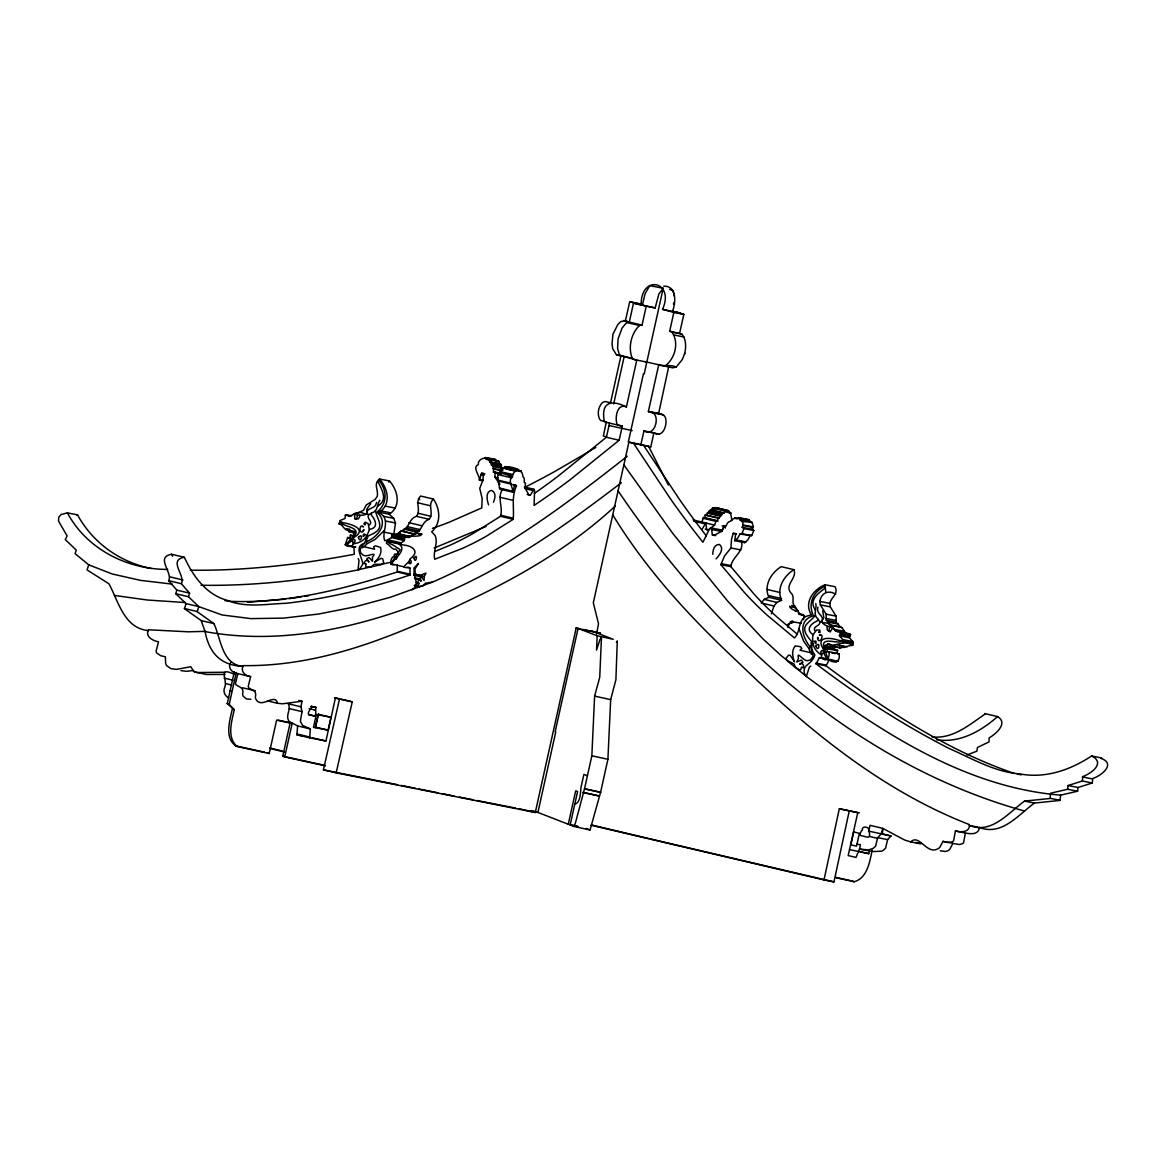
<?xml version="1.0" encoding="UTF-8"?>
<svg xmlns="http://www.w3.org/2000/svg" width="1166" height="1166" viewBox="0 0 1166 1166"><rect width="100%" height="100%" fill="white"/><g stroke="black" fill="none" stroke-linecap="round" stroke-linejoin="round"><path stroke-width="1.5" d="M334.467 697.705L339.539 698.828L323.434 769.852L336.172 772.869L352.263 701.845L335.385 698.113L325.941 741.008L309.675 737.83L310.345 728.939L302.519 725.398L300.347 721.215L302.052 711.639L300.915 706.771L302.009 701.247L282.42 703.798L277.552 703.287C275.103 692.385 261.723 709.263 256.068 699.469A8.133 4.985 -76.6 0 1 255.325 697.37C256.943 690.68 253.284 690.826 248.766 687.853A4.373 2.682 -76.6 0 1 248.256 686.22L250.632 676.644L237.893 673.627L235.517 683.189A4.373 2.682 -76.6 0 0 236.028 684.821C240.546 687.794 244.204 687.663 242.586 694.338A8.133 4.985 -76.6 0 0 243.344 696.437L246.551 698.988L250.85 699.279M499.893 484.269L494.894 477.127L495.171 472.201C492.096 471.968 494.355 468.513 492.795 465.934C490.332 464.491 490.653 459.273 487.388 459.579A3.163 2.492 -78.9 0 1 486.062 458.938C484.371 456.635 477.404 459.929 478.308 464.651C471.764 467.114 479.955 475.451 479.401 480.1L482.724 480.742M1100.923 758.337C1116.008 763.599 1102.162 775.361 1092.746 778.509L1092.309 782.969L1078.04 787.487L1077.603 791.218L1060.623 795.139L1060.011 800.43L1034.446 803.068C1018.253 814.888 1001.754 836.255 979.367 827.423C978.347 838.587 961.586 831.547 955.435 830.964L953.613 840.657A4.373 3.454 -78.9 0 1 952.214 841.881L947.535 842.479L942.973 841.371L939.854 847.245A8.133 6.428 -78.9 0 1 937.945 848.761C926.693 855.217 919.289 833.311 910.69 841.91L904.67 840.03L882.749 828.37L870.025 825.309L868.743 831.125L891.013 835.978L887.618 839.607L885.577 848.192L883.58 850.043A46.319 36.583 -78.9 0 1 881.788 851.122L873.8 851.574L859.473 849.139L858.511 852.084M965.404 832.918L963.582 842.61A4.373 3.454 -78.9 0 1 962.183 843.834L959.137 844.519L953.555 843.528M719.276 517.937L717.906 518.083L717.702 521.085L704.964 518.054L705.168 515.051L719.276 517.937C720.821 515.314 723.882 511.276 726.374 511.816A3.163 1.938 -76.6 0 0 727.54 511.714C730.98 509.95 731.519 517.733 731.694 520.575M348.955 530.239C343.766 530.719 343.445 524.685 338.942 523.767L340.472 520.313L345.063 518.476L345.369 515.124L346.652 514.862C351.097 518.258 353.692 512.268 357.758 512.792L363.515 510.387L366.197 505.024L375.321 499.267L377.245 496.352C378.702 489.968 373.003 484.079 379.489 478.993C388.103 488.583 391.441 504.47 379.227 512.268L383.701 516.363C388.584 524.132 381.705 532.527 384.707 540.703L388.205 539.945M379.227 512.268L389.196 514.221L393.671 518.316L395.493 522.966L393.875 534.086L383.92 532.133M750.306 522.091C752.988 521.683 753.848 527.338 752.201 529.247L753.79 530.515L751.691 535.602L739.9 534.086L737.772 538.036L734.74 540.703L735.717 533.634L733.225 533.328L731.519 539.26L730.936 547.976L724.465 556.065L720.894 564.694L744.258 592.328A448.065 353.968 -78.9 0 0 767.126 615.138L794.44 637.962C800.619 631.899 797.879 621.376 805.589 616.508L811.332 614.846C803.709 602.647 813.066 589.588 825.12 584.764L835.089 586.717C838.806 594.092 831.212 596.977 829.798 603.361L830.309 606.845L836.095 616.144L836.241 622.178L840.409 626.944C844.315 628.299 844.038 634.829 849.533 633.808L850.582 634.625L849.431 637.787L852.798 641.519L852.725 645.308C843.441 639.026 834.594 647.902 828.793 644.128L824.712 645.57L824.697 648.733L837.64 650.322L836.911 653.266M842.756 643.355L842.829 639.566L839.462 635.834L840.613 632.686L839.564 631.855C834.069 632.876 834.346 626.346 830.44 624.991L826.286 620.225L826.126 614.19L820.339 604.892L819.844 601.408C821.155 593.115 828.195 589.53 835.701 594.223M1101.681 757.973L1091.58 755.976C1070.417 769.983 1045.538 778.728 1019.9 773.933C994.525 772.052 972.021 758.454 949.168 748.528C902.324 724.48 857.972 695.781 816.098 663.891L819.377 657.668L826.067 658.542M1014.26 773.422C945.495 749.796 884.076 708.928 826.067 665.844L829.347 659.621L831.052 659.519M741.489 541.213C744.302 551.97 731.942 556.852 730.863 566.632L754.227 594.281A448.065 353.968 -78.9 0 0 777.095 617.091L797.325 634.26M371.371 513.346L371.356 513.74A8.249 6.515 -78.9 0 0 371.458 515.328C375.379 519.584 378.761 527.79 370.118 529.233A5.16 4.081 -78.9 0 0 369.491 529.699M413.668 574.284L420.095 575.348L426.013 573.089L424.235 576.47L424.089 580.493L421.553 577.01L413.595 575.115M555.162 731.767L578.074 628.401L597.152 635.776L596.526 650.176L599.907 639.682L601.233 637.379L601.437 638.196L599.732 677.286L594.616 696.117L591.847 755.772L584.56 788.682L575.348 823.269L574.007 826.461L570.159 824.974L577.578 791.568L575.683 790.84L568.265 824.245L577.899 826.359M574.007 826.461L590.069 829.988L600.621 792.195L607.909 759.285L610.663 699.644L615.896 679.763L617.295 640.906L616.391 642.175M821.36 656.793L821.622 655.773A4.649 3.673 -78.9 0 1 821.899 655.263C815.457 651.342 812.061 645.847 812.687 638.239A7.083 5.597 -78.9 0 1 813.183 634.61L816.579 630.019L819.829 630.048L820.106 632.468L818.561 632.424L819.1 631.535M434.86 551.474L449.493 545.44A448.065 274.564 -76.6 0 0 473.906 532.993L500.491 516.29C503.391 507.195 496.701 497.503 502.663 489.006M394.283 564.65C387.666 566.574 391.922 554.535 394.283 557.115C393.423 550.541 398.102 557.523 398.131 551.984L395.842 549.157C392.097 550.163 390.727 545.732 386.456 543.254L387.826 539.756L391.557 537.584L391.951 534.261L396.484 534.392L404.252 529.175C409.514 526.478 409.587 518.272 416.437 516.29C421.553 510.008 414.294 501.89 420.678 496.031L433.417 499.063C440.311 509.178 441.302 523.286 431.682 531.783L435.049 535.442C438.576 543.283 432.673 551.197 434.729 559.257L462.232 548.457A448.065 274.564 -76.6 0 0 486.645 536.01L513.229 519.307C514.25 507.91 511.32 496.891 516.451 485.96L514.614 485.304L512.632 492.169L499.893 489.152C497.94 478.643 492.431 467.581 512.472 477.083C511.757 472.915 517.515 468.659 518.885 470.845A3.163 1.938 -76.6 0 0 519.905 471.385C521.829 471.006 522.762 474.62 522.907 476.705C525.983 478.177 522.528 483.161 525.502 483.161L525.05 488.015L528.694 494.617L530.297 495.244L533.97 489.268L534.567 490.449L534.101 505.388A1074.28 658.309 -76.6 0 0 570.189 479.678L619.146 440.267L622.294 426.129L605.11 422.048A7.156 4.387 -76.6 0 1 604.207 420.751C601.058 402.824 610.314 399.02 626.419 406.905L636.796 360.105L619.496 355.28L617.601 348.459L618.024 339.437A20.259 12.418 -76.6 0 1 618.242 338.49L622.134 327.952L626.725 322.486L628.984 322.035L642.043 325.11L646.241 306.177L655.161 307.926L658.848 294.051L663.192 288.279L644.186 373.965M793.9 569.664C783.61 576.179 776.294 588.48 781.584 600.315L776.95 602.414L773.947 605.999L761.209 602.982L764.211 599.382L768.846 597.284C763.555 585.449 770.872 573.162 781.162 566.647L793.9 569.664C797.471 578.292 784.266 584.516 790.752 592.794C795.62 596.307 790.665 602.968 794.877 606.218L799.774 613.914L804.001 615.502L803.432 619.627M355.79 546.985C337.951 545.542 350.135 545.324 353.415 537.788C368.106 529.335 351.549 523.986 343.227 522.747A113.86 89.942 -78.9 0 1 339.976 521.246L339.7 521.1M366.853 513.608C364.113 516.392 357.146 514.978 354.07 514.279A8.264 6.53 -78.9 0 1 354.974 513.885L360.79 512.355L365.089 513.885A3.294 2.594 -78.9 0 0 366.853 513.608L367.159 513.39M706.305 535.821A1075.548 849.693 -78.9 0 1 680.128 500.374L643.472 445.208L628.897 442.162L612.748 514.833C646.168 569.795 690.228 617.441 737.014 661.224C805.24 727.263 879.878 789.834 969.383 824.595L969.398 825.47C991.785 834.302 1008.284 812.935 1024.477 801.115L1050.041 798.477L1050.668 793.186L1067.633 789.265L1077.603 791.218M502.896 469.373L501.467 467.289L491.498 465.336M499.733 474.052C499.354 471.895 501.701 466.968 503.727 468.193M229.017 601.277C286.399 603.871 343.023 589.413 397.227 571.996L397.3 565.073M627.235 456.227C566.53 504.047 503.77 551.329 432.455 582.111L390.304 597.298L354.858 606.874L318.814 614.001L283.688 618.111L250.981 618.621L222.181 614.992L198.774 606.611L188.484 596.73L189.577 593.159L176.838 590.127L168.647 580.683C173.151 572.754 154.976 557.217 171.533 554.258L184.374 557.304C193.148 576.281 206.061 594.558 227.341 600.373C245.837 608.127 266.562 603.901 285.918 603.303C328.171 598.537 369.695 588.509 409.966 575.013L410.038 568.09L408.887 567.376C397.387 568.775 410.126 563.076 410.038 558.908C420.941 551.139 411.627 545.382 402.649 544.945A113.86 69.771 -76.6 0 1 400.127 543.72L387.185 540.587M753.79 530.515L743.821 528.562L742.232 527.294C745.03 523.417 740.162 517.383 737.655 518.651A3.163 2.492 -78.9 0 1 736.198 518.637C733.414 516.873 731.461 521.741 728.648 521.916C726.141 523.563 726.739 527.688 723.867 526.493L722.045 531.04L714.539 535.223L712.353 535.005L711.654 529.524L710.881 527.906L709.613 528.679L702.938 542.248A1075.548 849.693 -78.9 0 1 670.159 498.421L633.517 443.255M815.384 615.327C808.3 624.204 798.608 625.588 809.67 639.172A48.127 38.026 -78.9 0 1 810.705 640.44L811.857 642.16M811.434 654.359L809.306 649.681L811.521 644.142L811.04 642.626L812.615 643.778C810.472 648.136 812.425 651.342 814.874 654.957C813.664 659.533 810.006 662.856 806.318 665.597C803.432 668.118 803.359 673.35 805.91 676.105C880.84 731.811 964.85 787.342 1060.623 795.139M309.675 737.83L296.936 734.799L297.607 725.922L289.037 721.36A46.319 28.378 -76.6 0 1 288.191 719.699C286.005 714.539 291.398 708.928 288.177 703.754L300.915 706.771M391.31 564.023C394.341 558.499 408.26 549.142 398.408 543.837M400.317 533.343C398.626 536.87 429.948 537.38 418.623 533.328M787.954 627.57L789.076 623.795L792.472 622.79L792.938 621.289M400.71 530.967L413.449 533.984L416.991 532.206C422.252 529.495 422.325 521.289 429.175 519.307C434.291 513.04 427.033 504.907 433.417 499.063M1067.633 789.265L1068.071 785.534L1082.354 781.016L1092.309 782.969M479.401 480.1L481.5 473.279L483.409 473.338L482.899 480.246L479.751 488.35L482.17 498.552L481.762 507.924L449.085 522.266A448.065 353.968 -78.9 0 1 432.411 528.315M512.472 477.083C507.093 480.13 513.39 487.505 512.632 492.169M489.458 461.736L500.71 464.185L501.467 467.289M743.821 528.562L742.319 533.11L739.9 534.086M843.193 640.615L842.887 640.615A113.86 89.942 -78.9 0 1 839.331 640.498C830.323 637.379 814.291 635.776 823.998 650.162C822.496 660.306 841.575 668.861 839.097 653.718L829.128 651.765C829.624 657.449 827.364 663.148 821.083 657.566M882.749 828.37L881.35 833.836L877.663 837.654L875.608 846.239L873.013 848.469L868.583 849.854L859.473 849.139L860.45 844.84L857.025 844.024L859.371 833.34L853.716 831.941L850.859 844.796L856.529 846.181L857.025 844.024M234.614 674.487C216.963 665.932 227.88 680.084 224.732 687.24C222.764 691.278 224.863 696.044 228.711 697.968M712.776 554.273C712.79 550.133 714.219 544.201 719.451 544.464C724.713 548.545 719.247 555.584 716.07 558.864M353.735 535.733L350.412 535.077L349.669 538.736L347.657 537.482L345.223 544.741L354.624 547.131M605.897 436.725L603.347 436.011L606.32 421.932L600.884 420.518A7.171 5.67 -78.9 0 1 599.601 419.09C597.123 413.915 598.26 407.138 602.093 402.911A7.025 5.553 -78.9 0 1 604.017 401.833A7.521 5.947 -78.9 0 1 605.635 401.57L610.561 402.736L620.924 355.936L616.435 354.726L612.675 348.678L612.019 343.751L612.952 334.132L617.951 324.323L620.851 321.568L625.442 320.679L629.713 301.746L641.14 304.37C641.14 273.631 675.172 281.589 662.521 309.34L673.846 312.43L669.692 331.173L681.775 334.015C686.439 339.423 686.118 347.337 684.617 353.983M771.353 613.841L773.947 605.999M706.538 514.906C710.546 507.939 715.37 505.767 725.383 510.985M590.973 825.222L823.998 879.936L839.331 808.752L859.357 812.862M823.998 879.936L833.967 881.89L849.3 810.705M315.461 727.701L318.493 713.971M612.748 514.833L593.319 602.807L598.522 623.81L596.526 634.013M673.467 304.034L673.729 302.869M176.838 590.127L175.745 593.713L186.05 603.594L198.774 606.611L197.229 611.713L213.961 623.621C221.015 639.026 221.919 664.518 243.009 666.413L243.344 665.626C322.064 666.631 396.236 635.703 465.802 601.933C519.468 576.762 571.617 546.592 615.24 506.073M325.445 765.858L284.723 756.938L292.141 723.518L276.619 720.122L269.215 753.528L237.106 746.502C226.539 737.422 231.728 721.229 234.279 709.73L227.283 703.579L234.337 671.703M234.279 709.73L229.236 704.337L236.304 672.461M232.326 708.972C229.862 719.99 223.712 739.521 237.106 746.502M284.723 756.938L282.77 756.18L290.174 722.76L278.106 720.122M315.986 707.398L311.366 706.523L310.681 709.19A4.985 3.046 -76.6 0 0 309.85 709.817L308.494 712.441A3.717 2.274 -76.6 0 0 308.422 713.869L308.917 714.875L315.009 716.07A9.955 6.107 -76.6 0 0 315.549 714.831L315.811 711.42A10.683 6.544 -76.6 0 0 315.461 710.356L315.986 707.398L311.22 706.261M328.112 730.135L330.969 717.279L318.231 714.262L315.374 727.103L328.112 730.135L313.494 727.322L313.96 725.15L316.35 714.466L330.969 717.279M629.305 322.093L633.502 303.145L655.161 307.926M534.29 493.51A1074.28 658.309 -76.6 0 0 557.45 476.661L606.407 437.25L609.556 423.098M613.68 403.888L624.058 357.087M642.437 304.894L645.075 293.715L649.783 285.626L663.192 288.279M336.172 772.869L535.296 812.469L576.121 628.314L600.228 633.036M535.908 811.886L532.41 810.88M555.759 731.913L537.92 812.425L530.836 810.866M643.443 373.805L628.314 442.031L650.73 446.957L653.951 432.834C662.405 438.27 666.835 426.333 665.873 419.891C665.524 410.957 653.266 414.717 648.398 411.365L658.673 365.031C664.503 366.561 670.304 364.331 676.207 366.999L682.314 359.522L684.777 353.254M640.775 445.004L643.982 430.881L653.951 432.834M658.571 413.726L668.643 366.984L672.928 367.829L676.207 366.999M679.661 333.126L683.815 314.383L672.49 311.293C675.974 302.635 676.936 285.757 663.716 286.151M722.002 531.215L723.969 525.924L725.31 526.58L725.354 528.081M872.197 850.203C869.749 861.587 867.417 878.042 854.241 881.744L836.328 877.823M882.064 833.879L883.172 828.924M400.127 543.72L404.296 540.601L404.689 537.278L409.222 537.424L413.449 533.984M704.964 518.054L703.506 517.485L701.845 522.106M717.702 521.085L716.23 520.517L714.583 525.137L708.447 529.83L706.713 529.801L705.867 522.951L702.311 528.927M827.671 648.369L826.796 651.998L829.128 651.765M834.506 650.293L834.681 647.524L835.949 646.43M493.451 502.211C495.2 498.407 496.366 492.475 491.571 490.376C485.027 491.76 487.155 500.578 488.554 504.863M432.455 582.111L425.444 583.189L422.806 585.9L418.915 586.673C417.107 585.317 421.043 582.417 417.282 583.437C417.37 581.645 419.658 578.088 421.101 581.295L420.43 579.123L414.455 577.782M849.518 849.591L868.728 853.672L869.442 851.093M368.893 561.895C368.062 558.878 364.521 559.374 369.068 557.494L372.493 561.327L372.435 557.217C378.221 550.308 366.328 558.12 363.005 554.987L360.833 553.019C357.86 546.621 366.838 544.289 365.905 537.745L367.786 537.409L366.722 538.575L366.386 544.537L362.495 547.801M749.869 536.039L747.741 539.989L744.71 542.656L734.74 540.703M213.961 623.621L201.222 620.604L184.49 608.696L186.05 603.594M364.579 543.298C353.604 546.271 362.378 557.363 362.786 564.125C355.921 576.091 358.764 566.661 358.968 560.278A9.051 7.142 -78.9 0 0 358.224 558.762L358.151 558.645M375.394 510.883C377.842 521.173 386.019 528.344 370.613 534.859A48.127 38.026 -78.9 0 0 369.01 535.588L367.246 536.622M821.724 621.289C823.109 625.676 829.376 626.492 833.369 628.343M833.107 660.685L836.547 661.705L837.159 660.35M151.274 568.512C119.981 562.245 92.814 542.904 77.524 514.862L67.424 512.88L61.186 514.498L58.708 517.223L58.562 521.144L67.132 535.952L65.325 539.61L76.256 550.119L75.09 553.661L88.718 564.84L87.042 569.897L108.948 583.787C118.582 601.671 124.15 628.255 148.257 630.558L148.636 629.786L188.28 631.812L205.682 631.345M352.526 545.513L352.73 544.478A4.649 3.673 -78.9 0 0 352.7 543.895C360.09 543.108 365.556 539.931 368.15 532.716A7.083 5.597 -78.9 0 0 369.243 529.233L368.121 523.578L365.191 522.12L363.865 523.884L365.016 524.919L365.337 523.825M148.257 630.558C145.123 636.782 153.402 640.95 158.503 641.81L156.069 651.342A4.373 3.454 -78.9 0 0 156.798 653.062L160.762 655.729L165.339 656.779L165.674 663.483A8.133 6.428 -78.9 0 0 166.753 665.699L170.979 668.643L176.416 669.371L190.816 666.748L193.571 671.237L196.588 672.534L225.023 672.257M817.964 619.365L817.803 619.714A8.249 6.515 -78.9 0 1 817.045 621.099C811.551 623.183 805.312 629.188 812.396 634.217A5.16 4.081 -78.9 0 1 812.76 634.931M230.606 662.609C227.297 667.783 232.471 673.336 237.893 673.627M189.577 593.159L181.371 583.7C185.831 575.785 167.685 560.059 184.374 557.304M389.196 514.221C401.395 506.423 398.072 490.536 389.459 480.946L379.489 478.993M815.806 603.624C817.089 609.118 812.483 614.176 817.934 618.971A116.585 92.099 -78.9 0 0 819.887 621.93C820.339 626.346 812.323 626.113 814.83 630.602M354.479 515.183L355.091 518.899A1.895 1.501 -78.9 0 0 355.572 518.972L356.155 518.841A2.376 1.866 -78.9 0 0 356.767 518.462L357.364 515.78M728.429 510.635L715.705 507.618L714.802 508.697A3.163 1.938 -76.6 0 1 713.636 508.799L712.645 507.968M388.715 482.083L389.459 480.946M398.597 532.979L398.903 532.731A8.264 5.072 -76.6 0 1 399.34 532.425M411.467 535.996L411.642 535.762A8.264 5.072 -76.6 0 1 412.356 535.296L417.049 533.328L420.387 534.48A3.294 2.011 -76.6 0 0 421.8 534.072M370.701 503.595L366.78 509.134L367.086 512.049M820.806 621.813C826.286 617.251 816.652 614.045 817.658 609.016A12.797 10.115 -78.9 0 1 817.891 607.136M811.463 649.375L813.11 656.152L810.734 659.81L807.936 660.597C803.593 661.894 796.232 649.535 798.521 658.353L796.742 662.026L801.436 660.116C804.686 663.833 801.844 661.836 799.745 664.154M857.797 853.031L856.063 857.433L848.178 855.567L857.753 812.702L839.331 808.752M806.362 676.426L809.364 667.185A9.051 7.142 -78.9 0 1 810.662 666.15L810.778 666.077M518.52 469.519C504.761 463.864 495.812 467.93 516.83 471.166M827.7 659.737C826.738 650.089 815.355 638.414 834.652 641.766A158.897 125.52 -78.9 0 1 838.864 642.043L842.522 641.3M384.255 530.588L375.058 539.464L366.678 543.939M747.625 520.604C754.723 519.657 743.85 524.161 739.944 519.919M792.253 620.953L790.154 621.828M829.536 627.862L828.939 630.544A2.376 1.866 -78.9 0 0 829.347 631.17L829.813 631.535A1.895 1.501 -78.9 0 0 830.265 631.68L832.393 628.634M494.326 460.089L495.492 459.491L496.016 460.891A3.163 2.492 -78.9 0 0 496.352 461.168M666.238 365.045C675.333 357.568 679.166 341.93 671.805 332.062L669.692 331.173M642.043 325.11L639.449 325.503C631.097 333.52 627.92 347.526 632.234 358.297L634.1 359.58L646.824 362.072M345.632 529.583L347.002 528.737L349.042 531.725L355.674 533.022M985.197 713.942C970.083 724.246 952.826 739.39 931.955 736.868M421.553 577.01L419.221 578.919L420.43 579.123M830.323 645.964L840.292 647.917L841.633 646.751M621.391 482.666C567.026 524.35 510.606 564.49 447.569 592.037C372.071 624.889 287.317 646.591 205.07 631.608L201.222 620.604M377.769 506.277L377.973 506.131A31.293 24.719 -78.9 0 0 380.131 504.31C387.17 498.48 381.646 489.21 378.527 482.855A23.145 18.292 -78.9 0 0 378.119 481.937M362.699 526.595C365.075 528.81 360.95 522.441 359.973 528.839A7.492 5.917 -78.9 0 0 360.134 530.384C361.883 535.704 365.949 526.959 363.092 530.384M813.708 641.387L815.602 641.067A2.026 1.603 -78.9 0 1 816.156 641.81L815.748 643.719L814.917 642.787A2.026 1.603 -78.9 0 1 815.151 642.364M367.028 541.52C378.761 536.273 389.036 522.66 376.924 512.151C387.229 504.047 387.535 490.478 378.877 480.319M825.105 586.236C812.789 591.599 807.703 604.105 813.474 615.779C797.85 619.991 801.902 636.898 810.006 646.664M402.416 531.273L403.917 530.413M822.365 620.108L823.866 617.63L822.671 610.867M374.636 562.041C378.673 558.529 382.259 553.15 380.553 547.452L375.467 545.819L373.674 546.81L374.592 549.215L364.725 546.898M369.447 524.889C373.601 521.887 366.284 518.608 368.543 514.804A116.585 92.099 -78.9 0 0 371.56 513.011C378.527 511.072 376.443 504.528 379.927 500.156M1082.354 781.016L1082.777 776.556C1091.595 773.452 1105.718 762.783 1091.58 755.976M830.265 631.68L827.379 630.252L827.015 627.381A3.221 2.536 -78.9 0 1 827.685 626.433M921.752 843.397L915.82 842.464M593.057 449.143L595.826 447.467M719.582 530.632L720.85 529.86L721.623 531.477L711.654 529.524M591.672 449.989L555.337 471.166A1075.548 849.693 -78.9 0 1 524.7 487.359M834.288 645.57C841.429 650.351 846.356 645.454 852.725 645.308M399.617 532.279L400.521 531.944M349.042 531.725L351.185 530.763L354.508 531.419M486.149 526.405L434.16 548.049M966.964 754.97L976.948 751.166L977.458 747.479L989.001 741.897L989.103 737.874C995.443 734.391 1008.677 723.124 997.571 716.58L984.731 713.548M799.905 664.168C802.718 661.967 804.263 665.801 803.374 667.914C799.745 665.188 802.456 669.59 799.876 670.027L795.635 667.477L793.827 663.789L787.56 660.801L780.987 655.452L762.666 638.618L727.54 600.942L672.767 533.416L623.839 464.811M818.226 638.414C817.133 634.071 817.031 643.734 820.893 639.74A7.492 5.917 -78.9 0 0 821.695 638.429C823.517 632.249 817.118 636.097 820.179 635.193M643.982 430.881C655.86 438.431 662.055 410.826 648.602 411.773M507.808 468.134L508.697 468.266M76.767 514.993L77.524 514.862M389.444 562.522L381.267 564.373L374.373 564.213L371.196 566.72L366.299 567.113C364.156 565.597 368.456 562.799 364.04 563.63C364.098 561.269 367.232 558.601 368.748 561.823M358.166 569.883C306.498 580.202 253.794 586.075 201.062 585.274M497.357 461.532L499.281 461.605L499.427 463.689M193.527 670.479L186.385 671.325L180.934 670.596M359.259 569.518L381.02 564.679L383.774 562.945L382.681 558.747L381.151 558.295L374.825 561.983M289.081 598.639L301.426 596.832M304.953 596.322L308.48 595.811M835.701 650.541L837.64 650.322M837.523 653.864L839.097 653.718M247.454 602.283L285.553 599.149M225.096 674.414L206.557 674.487L194.168 671.82M606.407 437.25L619.146 440.267M798.331 611.771C795.314 610.43 790.329 609.643 789.673 606.131A3.294 2.011 -76.6 0 0 790.796 607.034L794.337 607.238L797.806 610.795A8.264 5.072 -76.6 0 1 798.273 611.494L795.154 611.013M190.218 570.189C245.268 570.932 300.245 564.461 354.289 554.273L353.968 547.189L352.467 546.329M801.319 623.3L792.297 621.726L787.604 624.655M936.458 739.725C959.837 743.325 980.723 731.344 997.571 716.58M185.19 602.545L147.645 600.038L114.472 595.462M167.729 569.416C127.167 569.562 86.765 549.128 67.424 512.88M397.475 543.677L389.91 541.913A113.86 69.771 -76.6 0 1 387.389 540.703M172.233 584.122L140.547 580.376L112.388 574.022L88.718 564.84M225.023 600.694L227.691 601.088M1017.306 774.122L1021.431 774.807M171.533 554.258L172.597 556.24M629.713 301.746L641.096 304.034M662.521 309.34L680.769 313.144L672.811 311.249M673.846 312.43L683.815 314.383M623.81 320.475L627.133 321.131M671.805 332.062L681.775 334.015M674.021 335.021L683.99 336.974M616.435 354.726L621.42 355.703M668.643 366.984L645.279 361.722M626.419 406.905C617.047 402.984 614.832 417.734 616.945 423.783A7.156 4.387 -76.6 0 0 617.849 425.065L622.294 426.129M658.469 413.187L660.699 414.324M648.398 411.365L658.367 413.318M653.587 412.968L663.556 414.921M649.447 432.178L659.417 434.131M609.177 425.561L632.191 430.604M485.522 457.538L495.492 459.491M484.954 457.582L494.923 459.535M485.828 458.005L495.783 459.958M488.962 459.317L498.931 461.27M486.062 458.938L499.281 461.605M489.749 462.042L500.71 464.185M491.527 463.602L501.497 465.54M491.28 464.87L501.249 466.823M492.795 465.934L502.75 467.887M492.999 466.531L502.969 468.484M492.824 468.44L502.794 470.394M494.369 469.228L501.016 470.525M738.734 517.646L748.703 519.599M738.253 517.923L749.184 519.89M734.886 517.689L738.209 518.345M741.532 518.987L744.855 519.642M742.64 519.628L745.963 520.284M741.445 520.007L751.837 522.091M495.171 472.201L500.156 473.177M740.337 520.138L752.041 522.441M493.16 472.011L501.467 473.629M495.273 473.075L500.258 474.052M481.5 473.279L484.823 473.935M743.252 524.977L753.221 526.93M743.208 525.502L753.178 527.455M494.894 477.127L498.203 477.769M480.713 474.606L484.036 475.262M742.232 527.294L752.201 529.247M480.042 479.43L483.365 480.086M741.722 533.649L751.691 535.602M710.881 527.906L720.85 529.86M733.225 533.328L736.548 533.984M712.353 535.005L715.676 535.66M736.052 539.989L746.021 541.942M730.936 547.976L740.906 549.929M721.346 563.703L731.315 565.656M720.894 564.694L730.863 566.632M385.276 506.131L395.245 508.085M380.058 510.752L390.027 512.705M819.844 601.408L829.798 603.361M383.701 516.363L393.671 518.316M820.339 604.892L830.309 606.845M385.523 521.013L395.493 522.966M346.652 514.862L351.636 515.838M345.369 515.124L350.354 516.101M826.126 614.19L836.095 616.144M825.82 618.432L835.789 620.385M338.942 523.767L342.265 524.423M826.286 620.225L836.241 622.178M828.516 622.25L838.471 624.204M346.666 528.694L349.989 529.349M830.44 624.991L840.409 626.944M831.839 625.544L841.808 627.497M833.996 629.29L843.951 631.243M835.177 630.631L845.146 632.584M839.564 631.855L849.533 633.808M840.613 632.686L850.582 634.625M347.657 537.482L350.981 538.124M840.38 633.765L850.349 635.703M839.491 634.8L849.46 636.753M839.462 635.834L849.431 637.787M842.829 639.566L852.798 641.519M843.033 640.615L852.856 642.568A113.86 89.942 -78.9 0 1 852.025 642.553M843.266 641.868L853.235 643.821M345.223 544.741L348.547 545.382M346.273 545.309L354.581 546.927M837.246 644.856L847.216 646.809M827.51 643.923L830.833 644.565M824.712 645.57L834.681 647.524M824.347 647.057L834.317 649.01M831.781 652.975L835.104 653.63M819.377 657.668L838.237 661.341M827.088 659.431L837.057 661.384M815.952 663.075L825.922 665.028M816.098 663.891L825.907 665.786M1082.252 776.906L1092.221 778.859M1068.071 785.534L1078.04 787.487M1050.318 798.36L1060.273 800.313M1024.477 801.115L1034.446 803.068M1024.564 811.07C853.046 763.264 716.041 635.543 618.067 490.842M977.706 827.088L969.398 825.47C969.631 832.451 960.332 832.524 955.435 830.964M942.973 841.371L952.943 843.31L949.824 849.198A8.133 6.428 -78.9 0 1 947.914 850.714L945.466 851.501L940.233 850.772M910.69 841.91L920.659 843.863M877.663 837.654L887.618 839.607M296.936 734.799L303.262 736.038M312.255 737.801L325.941 741.008M459.433 797.078L473.454 799.832M476.967 800.517L515.547 808.067M519.045 808.767L522.557 809.452M250.632 676.644C245.676 676.28 240.298 671.514 243.009 666.413C220.826 665.349 209.312 653.412 205.07 631.608M323.434 769.852L397.635 784.718M401.177 785.432L415.3 788.26M418.842 788.974L438.27 792.865M441.797 793.58L454.172 796.057M589.777 630.646L593.305 631.418M575.844 627.92L579.371 628.693M582.898 629.465L600.548 633.342M597.152 635.776L613.214 639.303L594.135 631.914M594.616 696.117L610.663 699.644M591.847 755.772L607.909 759.285M230.139 690.68L231.334 690.942M584.56 788.682L600.621 792.195M584.501 788.901L600.548 792.428M582.971 792.355L599.018 795.882M582.927 792.486L598.989 795.999M235.153 745.744L264.711 752.216M282.77 756.18L325.256 765.494M835.935 877.4L850.393 880.578M570.159 824.974L578.19 826.738M861.018 851.909L868.728 853.672M650.264 838.893L833.967 881.89M643.195 445.135L650.73 446.957M880.461 833.501L891.013 835.978M669.634 289.43L673.074 290.509L674.371 296.149M633.502 303.145L646.241 306.177M626.725 322.486L639.449 325.503M619.496 355.28L632.234 358.297M715.705 507.618L728.808 510.883M715.312 507.939L728.05 510.956M712.266 508.143L727.54 511.714M727.628 512.078L730.805 512.836M727.773 512.413L730.965 513.171M711.391 510.008L724.13 513.025M710.313 509.994L723.809 513.2M709.249 510.941L721.987 513.958M708.957 512.195L721.696 515.226M708.622 512.559L721.36 515.576M707.5 512.617L720.238 515.634M707.135 513.084L719.874 516.115M505.33 466.589L518.739 469.956M513.215 469.096L521.173 470.991M511.889 469.024L521.435 471.297M705.168 515.051L717.906 518.083M502.677 467.624L515.751 470.685M502.4 467.872L516.465 471.21M703.506 517.485L716.23 520.517M703.098 518.243L715.837 521.275M499.893 471.56L512.632 474.577M499.733 472.055L512.472 475.072M722.133 525.822L725.31 526.58M693.143 519.919L714.583 525.137M498.159 474.635L510.883 477.652M693.683 521.158L704.832 523.796M705.255 529.072L708.447 529.83M497.693 480.071L510.431 483.103M524.423 487.009L533.97 489.268M498.8 481.15L511.539 484.181M512.938 484.458L516.115 485.216M513.259 485.202L516.451 485.96M524.875 488.583L532.833 490.478M499.252 488L511.991 491.032M527.105 494.486L530.297 495.244M499.791 497.226L512.53 500.243M500.549 515.212L513.288 518.243M500.491 516.29L513.229 519.307M417.428 502.692L430.167 505.723M766.966 589.413L779.704 592.43M768.846 595.593L781.584 598.61M418.098 513.273L430.837 516.29M768.846 597.284L781.584 600.315M416.437 516.29L429.175 519.307M791.685 605.46L794.877 606.218M764.211 599.382L776.95 602.414M798.433 613.637L803.199 614.774M799.22 614.365L804.001 615.502M408.931 522.674L421.669 525.691M407.561 526.668L420.299 529.685M406.57 528.154L419.294 531.171M404.252 529.175L416.991 532.206M418.594 533.518L421.786 534.276M401.891 530.982L414.63 534.013M397.81 533.62L410.549 536.637M396.484 534.392L409.222 537.424M392.986 533.897L405.724 536.914M391.951 534.261L404.689 537.278M391.703 535.34L404.442 538.357M391.922 536.622L404.66 539.654M391.557 537.584L404.296 540.601M387.826 539.756L400.565 542.773M406.847 567.332L410.038 568.09M391.28 563.834L404.019 566.851M414.688 574.197L424.235 576.47M397.635 571.311L410.374 574.328M397.373 572.01L410.111 575.027M414.936 578.773L419.877 579.954M416.102 582.519L419.352 583.335M418.215 585.667L415.038 584.909L418.171 585.813M414.134 585.536L418.915 586.673M170.251 576.951L182.989 579.968M168.647 580.683L181.371 583.7M175.745 593.713L188.484 596.73M184.345 608.477L197.083 611.509M341.128 699.206L352.263 701.845M298.817 700.489L302.009 701.247M225.665 683.611L231.801 685.069M242.63 687.794L255.369 690.811M869.719 836.488L877.371 838.31M311.249 706.494L316.015 707.631M309.077 708.695L315.447 710.196M267.991 701.014L277.552 703.287M289.314 708.622L302.052 711.639M308.64 714.569L315.009 716.07M297.607 725.922L310.345 728.939M297.111 734.012L309.85 737.043M592.124 825.091L648.5 838.471M524.146 809.831L535.296 812.469M224.164 678.102L232.952 680.201M269.667 747.96L282.012 750.933M270.279 748.557L284.387 751.953M351.185 530.763L354.245 533.897L352.919 536.754L350.412 535.077M587.431 775.784L583.875 774.399L580.989 787.371C580.42 792.428 580.479 802.951 575.086 803.928M852.273 880.986L854.241 881.744M586.221 828.501L590.069 829.988M535.952 811.667L568.265 824.245M290.174 722.76L292.141 723.518M227.283 703.579L229.236 704.337M227.341 703.841L229.294 704.599M267.247 752.77L269.215 753.528M794.512 661.72L790.227 655.394L788.653 655.117L785.913 658.396L787.648 661.195L805.196 675.376M809.816 652.537L799.949 650.176L801.785 648.442L800.59 646.736L795.329 645.906C791.306 650.366 792.516 656.516 794.352 661.574M809.189 648.908L803.636 641.198L799.104 629.057M416.86 575.042L415.213 573.278L414.95 569.037L418.448 563.542L413.988 567.944L414.178 574.415L416.437 582.811L414.95 587.314L411.962 589.879M839.52 646.955L840.292 647.917M355.091 518.899L358.297 518.899L359.842 516.494A3.221 2.536 -78.9 0 0 359.624 515.343M668.337 485.027L648.456 446.01M365.92 535.092L364.346 533.955A2.026 1.603 -78.9 0 0 363.544 534.363L363.092 536.273L364.229 535.821A2.026 1.603 -78.9 0 0 364.2 535.325M815.18 610.095L815.063 609.876A31.293 24.719 -78.9 0 1 813.883 607.267C809.976 599.033 818.78 592.998 824.362 588.684A23.145 18.292 -78.9 0 1 825.12 588.028M843.776 646.43L844.257 647.524M340.006 522.018L343.008 524.336A158.897 125.52 -78.9 0 1 346.914 525.983C365.512 531.55 350.762 536.958 345.602 545.309M744.404 541.767L744.71 542.656M833.224 628.285L833.136 627.993A8.264 6.53 -78.9 0 0 832.495 627.235L827.889 623.227L823.385 622.659A3.294 2.594 -78.9 0 1 821.913 621.624M716.07 507.866L716.274 508.595M387.389 541.461L389.648 543.502A158.897 97.361 -76.6 0 1 392.68 544.813L400.157 549.682L390.756 563.892M367.771 514.264C364.71 507.808 374.767 509.134 375.991 504.178A12.797 10.115 -78.9 0 0 376.574 502.371M825.12 584.764L825.747 592.27M396.367 559.228A1.705 1.049 -76.6 0 1 397.008 557.712M419.454 499.033A21.731 13.322 -76.6 0 1 419.673 499.689M410.578 563.338A1.632 1.006 -76.6 0 1 409.193 562.959M410.549 563.44A1.705 1.049 -76.6 0 0 411.132 561.123A1.632 1.006 -76.6 0 0 409.747 560.729A1.705 1.049 -76.6 0 0 409.106 563.032M354.362 542.379A1.632 1.297 -78.9 0 1 352.584 541.84M354.333 542.481A1.705 1.355 -78.9 0 0 354.945 540.179A1.632 1.297 -78.9 0 0 353.167 539.639A1.705 1.355 -78.9 0 0 352.555 541.942M860.173 833.457L860.144 834.04A9.955 7.871 -78.9 0 0 860.173 835.41L867.97 837.261L869.034 836.59A3.717 2.93 -78.9 0 0 869.647 835.293L869.326 832.291A4.985 3.935 -78.9 0 0 868.641 831.329C871.6 827.437 861.208 824.697 862.403 830.075A10.683 8.439 -78.9 0 0 861.485 830.877L860.173 833.457M815.879 646.095C818.576 653.864 821.097 639.682 815.879 646.095M358.428 537.264C360.367 545.382 364.156 531.507 358.428 537.264M414.032 557.989C415.256 565.627 418.754 552.043 414.032 557.989M821.024 653.266A1.632 1.297 -78.9 0 0 822.846 653.572A1.705 1.355 -78.9 0 0 823.269 651.226A1.632 1.297 -78.9 0 0 821.447 650.905A1.705 1.355 -78.9 0 0 821.024 653.266"/></g></svg>
